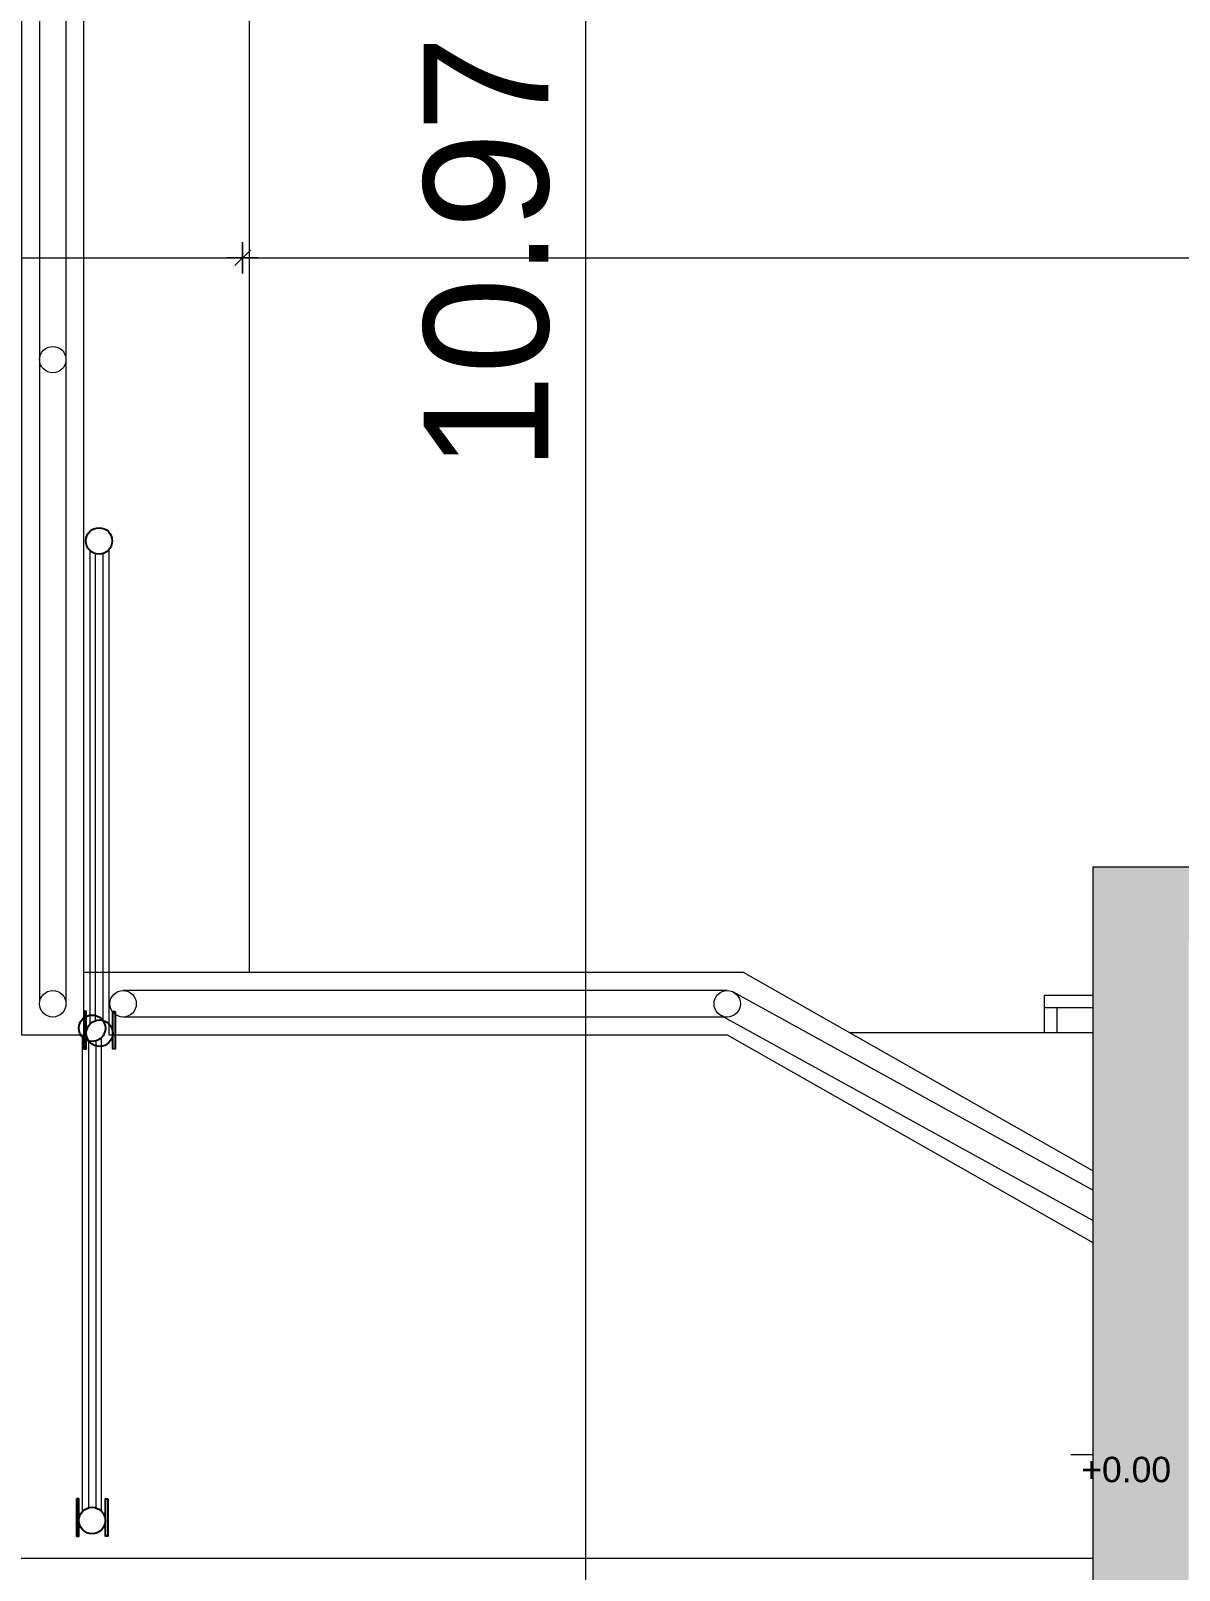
# Model space of a CAD drawing. Header units: metres. Extents: x 149 to 429, y -3 to 162.
# Drawn here: x 341.09 to 345.69, y 107.42 to 113.59 of the extents above; entities that cross this region are included whole.
import ezdxf

# ---------------------------------------------------------------- set-up
doc = ezdxf.new("R2010")
doc.units = ezdxf.units.M
doc.layers.add('1053_ARQ_BASE_MATADOURO_2_dwg', color=7, linetype='Continuous', lineweight=5, true_color=0x767676)
doc.layers.add('1053_ARQ_BASE_MATADOURO_dwg', color=7, linetype='Continuous', lineweight=5, true_color=0x767676)
for name, color, linetype, lineweight in [('A-COTAS', 7, 'Continuous', 9), ('A-DETL', 7, 'Continuous', 5), ('A-DETL-GENF', 7, 'Continuous', 5), ('A-PISO', 7, 'Continuous', 5)]:
    doc.layers.add(name, color=color, linetype=linetype, lineweight=lineweight)
doc.styles.add('Arial_4', font='arial.ttf', dxfattribs={"height": 0.102})
doc.styles.add('Arial_6', font='arial.ttf', dxfattribs={"height": 0.5})

# ---------------------------------------------------------------- blocks, each defined once
blk = doc.blocks.new('1053_ARQ_BASE_MATADOURO_dwg_PU-Tick-4039619-TÉRREO 1_20 - Dependente 2')
at = {"layer": 'A-COTAS', "color": 253, "true_color": 0xaaaaaa}
for p, q in [((0, -1), (0, 1)), ((1, 0), (-1, 0)), ((-0.5, -0.5), (0.5, 0.5))]:
    blk.add_line(p, q, dxfattribs=at)
blk = doc.blocks.new('1053_ARQ_BASE_MATADOURO_dwg_arq geral tgov-4039641-TÉRREO 1_20 - Dependente 2')
at = {"color": 253, "lineweight": 5, "true_color": 0xaaaaaa, "flags": 128}
blk.add_lwpolyline([(-3.1704, 14.4282), (-3.1704, 20.1582), (-12.4204, 20.1582), (-12.4204, 34.8483), (-12.4204, 34.9983), (5.3461, 34.9983), (5.3461, 26.6282)], dxfattribs=at)
at = {"layer": 'A-COTAS', "color": 253, "true_color": 0xaaaaaa}
for p, q in [((6.6946, 34.9357), (6.6946, 24.0907)), ((-12.3579, 29.4947), (5.2571, 29.4947)), ((5.3821, 29.4947), (29.2671, 29.4947))]:
    blk.add_line(p, q, dxfattribs=at)
at = {"xscale": 0.0625, "yscale": 0.0625, "zscale": 0.0625}
blk.add_blockref('1053_ARQ_BASE_MATADOURO_dwg_PU-Tick-4039619-TÉRREO 1_20 - Dependente 2', (5.3196, 29.4947), dxfattribs=at)
at = {"xscale": 0.0625, "yscale": 0.0625, "zscale": 0.0625, "rotation": 180}
blk.add_blockref('1053_ARQ_BASE_MATADOURO_dwg_PU-Tick-4039619-TÉRREO 1_20 - Dependente 2', (5.3196, 29.4947), dxfattribs=at)
at = {"layer": 'A-COTAS', "insert": (6.0459, 29.5132), "char_height": 0.5, "width": 2.093205, "attachment_point": 2, "rotation": 90, "line_spacing_factor": 0.941778, "style": 'Arial_6'}
blk.add_mtext('10.97', dxfattribs=at)
blk = doc.blocks.new('1053_ARQ_BASE_MATADOURO_dwg-3625622-TÉRREO 1_20 - Dependente 2')
blk.add_blockref('1053_ARQ_BASE_MATADOURO_dwg_arq geral tgov-4039641-TÉRREO 1_20 - Dependente 2', (130.2098, 83.186))
blk = doc.blocks.new('1053_ARQ_BASE_MATADOURO_2_dwg-3637054-TÉRREO 1_20 - Dependente 2')
at = {"layer": 'A-PISO', "color": 253, "true_color": 0xaaaaaa}
for p, q in [((134.7151, 84.2532), (134.7151, 76.5132)), ((134.8211, 84.2532), (134.8211, 76.5032)), ((134.9176, 76.4221), (134.9176, 78.3224)), ((134.9388, 78.3085), (134.9388, 76.4361)), ((134.9688, 78.3085), (134.9688, 76.4362)), ((134.9938, 76.4222), (134.9938, 78.3225)), ((134.9928, 76.6282), (134.8931, 76.6282)), ((137.4732, 76.5562), (135.0503, 76.5562)), ((138.9394, 75.7553), (137.4988, 76.5496)), ((137.4732, 76.4502), (135.0503, 76.4502)), ((138.9394, 75.6343), (137.4476, 76.4567)), ((138.7463, 76.4882), (138.9394, 76.4882)), ((138.7963, 76.3882), (138.7963, 76.4882)), ((134.888, 74.4678), (134.888, 76.3681)), ((134.9642, 74.4678), (134.9642, 76.3681)), ((137.9622, 76.3882), (138.9394, 76.3882)), ((134.9111, 76.3542), (134.9111, 74.4818)), ((134.9411, 76.3542), (134.9411, 74.4818)), ((138.9394, 74.6938), (138.8509, 74.6938)), ((138.9394, 74.2782), (127.1431, 74.2782))]:
    blk.add_line(p, q, dxfattribs=at)
at = {"layer": 'A-PISO', "color": 253, "true_color": 0xaaaaaa, "flags": 128}
for points in [[(127.3491, 84.1282), (134.6431, 84.1282), (134.6431, 76.3782), (134.8931, 76.3782), (134.8931, 84.3782), (127.1431, 84.3782)], [(138.9394, 75.8339), (137.5391, 76.6282), (134.9928, 76.6282), (134.9928, 76.3782), (137.4732, 76.3782), (138.9394, 75.5465)], [(138.7463, 76.3882), (138.7463, 76.5382), (138.9394, 76.5382)]]:
    blk.add_lwpolyline(points, dxfattribs=at)
at = {"layer": 'A-PISO', "color": 253, "lineweight": 25, "true_color": 0xaaaaaa, "flags": 128}
for points in [[(134.8927, 76.4722), (134.8927, 76.3222), (134.9028, 76.3222), (134.9028, 76.4723), (134.8927, 76.4723)], [(135.0187, 76.4724), (135.0187, 76.3224), (135.0088, 76.3224), (135.0088, 76.4724), (135.0187, 76.4724)]]:
    blk.add_lwpolyline(points, dxfattribs=at)
for points in [[(134.8631, 74.518), (134.8631, 74.368), (134.8731, 74.368), (134.8731, 74.518)], [(134.9891, 74.518), (134.9891, 74.368), (134.9791, 74.368), (134.9791, 74.518)]]:
    blk.add_lwpolyline(points, close=True, dxfattribs=at)
at = {"layer": 'A-PISO', "color": 253, "true_color": 0xaaaaaa}
for centre in [(134.7681, 79.0865), (134.7681, 76.5032), (135.0503, 76.5032), (137.4732, 76.5032)]:
    blk.add_circle(centre, 0.053, dxfattribs=at)
at = {"layer": 'A-PISO', "color": 253, "lineweight": 25, "true_color": 0xaaaaaa}
for centre in [(134.9538, 78.3593), (134.9261, 76.405), (134.9558, 76.3853), (134.9261, 74.431)]:
    blk.add_circle(centre, 0.053, dxfattribs=at)
at = {"layer": 'A-PISO', "insert": (138.893, 74.6866), "char_height": 0.102, "width": 0.430791, "attachment_point": 1, "line_spacing_factor": 0.941778, "style": 'Arial_4'}
blk.add_mtext('+0.00', dxfattribs=at)

msp = doc.modelspace()

# ---------------------------------------------------------------- hatches: boundary and pattern name
at = {"layer": 'A-DETL-GENF', "true_color": 0xffff00}
h = msp.add_hatch(color=2, dxfattribs=at)
h.paths.add_polyline_path([(365.8845, 99.7704), (366.9273, 99.7791), (366.9273, 110.2375), (345.3444, 110.2375), (345.3444, 99.7704), (365.7098, 99.7704)])
h.paths.add_polyline_path([(348.6358, 99.8939), (345.729, 99.8939), (345.729, 109.9402), (366.7201, 109.9402), (366.7201, 99.8939), (349.5005, 99.8939)])

# ---------------------------------------------------------------- linework, layer by layer
at = {"layer": 'A-DETL'}
for p, q in [((366.9273, 110.2375), (345.3444, 110.2375)), ((345.3444, 110.2375), (345.3444, 99.7704))]:
    msp.add_line(p, q, dxfattribs=at)

# ---------------------------------------------------------------- block references
at = {"layer": '1053_ARQ_BASE_MATADOURO_2_dwg', "color": 253, "true_color": 0xaaaaaa}
msp.add_blockref('1053_ARQ_BASE_MATADOURO_2_dwg-3637054-TÉRREO 1_20 - Dependente 2', (206.405, 33.186), dxfattribs=at)
at = {"layer": '1053_ARQ_BASE_MATADOURO_dwg', "color": 253, "true_color": 0xaaaaaa}
msp.add_blockref('1053_ARQ_BASE_MATADOURO_dwg-3625622-TÉRREO 1_20 - Dependente 2', (206.405, 0), dxfattribs=at)

doc.saveas('drawing.dxf')
